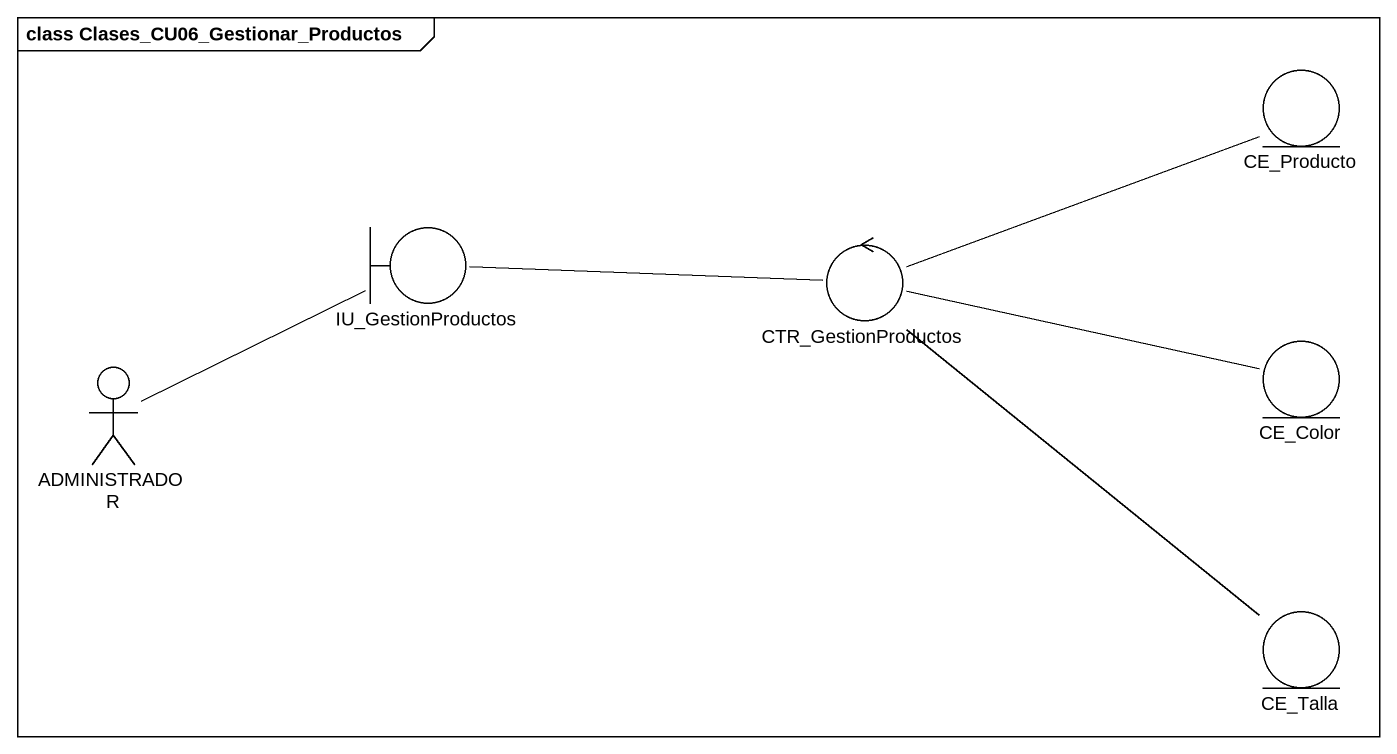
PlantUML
@startuml
mainframe class Clases_CU06_Gestionar_Productos
entity CE_Producto
boundary IU_GestionProductos
control CTR_GestionProductos
actor ADMINISTRADOR
entity CE_Color
entity CE_Talla
IU_GestionProductos -right- CTR_GestionProductos
CTR_GestionProductos -right- CE_Producto
CTR_GestionProductos -right- CE_Color
CTR_GestionProductos -- CE_Talla
ADMINISTRADOR -right- IU_GestionProductos
@enduml
